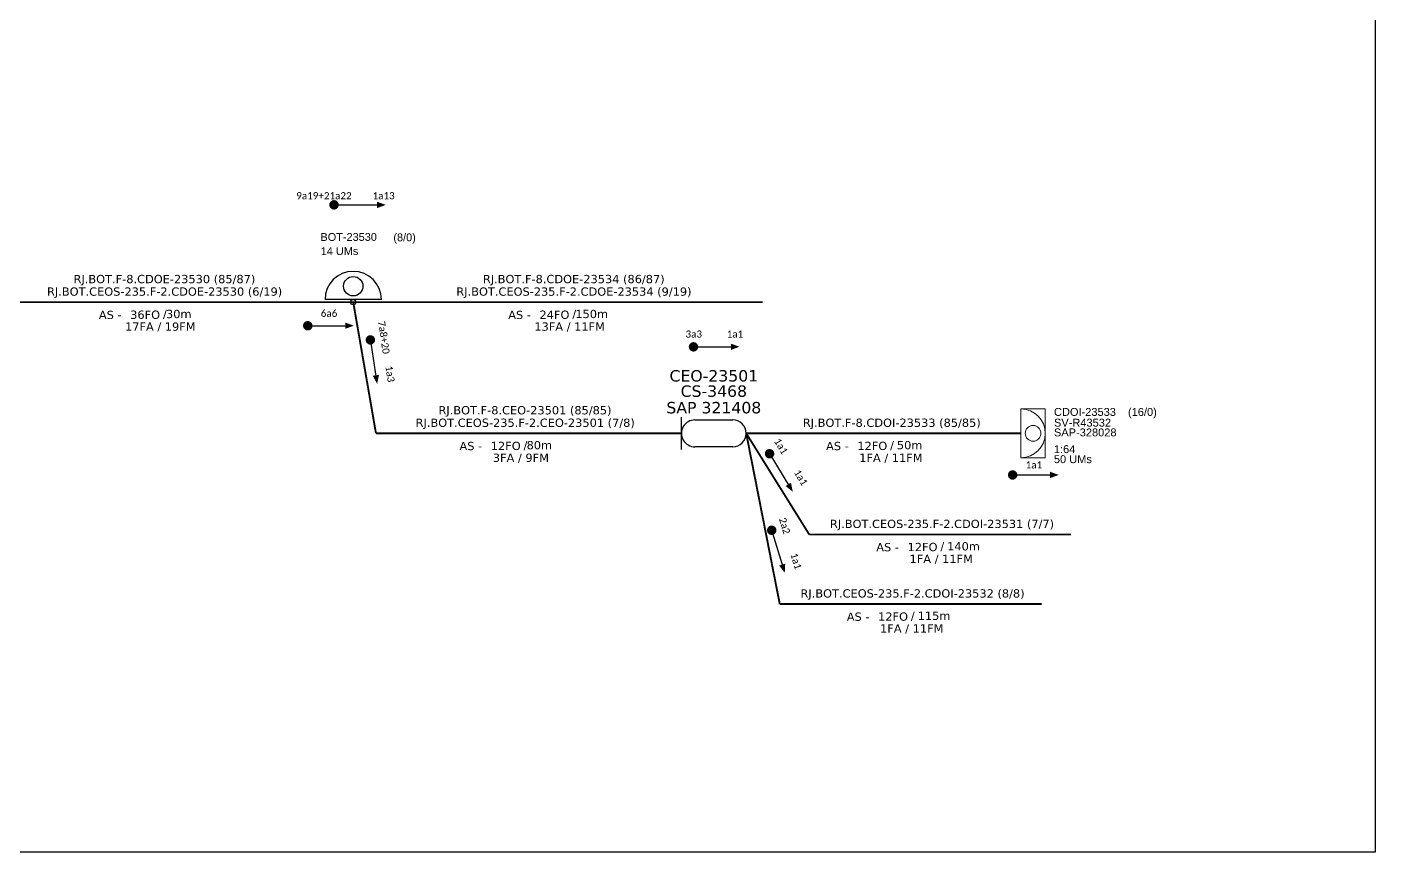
# Model space of a CAD drawing. Extents: x -4 to 837, y 1 to 595.
# Drawn here: x 496.7 to 837.2, y 1.3 to 209.7 of the extents above; entities that cross this region are included whole.
import ezdxf
from ezdxf.enums import TextEntityAlignment as Align

# ---------------------------------------------------------------- set-up
doc = ezdxf.new("R2010")
doc.units = 0
for name, color, linetype, lineweight in [("20.0-LEGENDA DOS CDO'S", 1, 'Continuous', 0), ('20.1-CDO_INTERIOR', 1, 'Continuous', 0), ('20.2-CDO_POSTE', 1, 'Continuous', 5), ('40.1-ETIQUETAS', 1, 'Continuous', 20)]:
    doc.layers.add(name, color=color, linetype=linetype, lineweight=lineweight)
for name, color, linetype in [('20.4-CEOS', 1, 'Continuous'), ('CABO OPTICO EXISTENTE', 5, 'Continuous'), ('CAP a instalar', 1, 'Continuous'), ('SETA', 7, 'Continuous')]:
    doc.layers.add(name, color=color, linetype=linetype)
doc.styles.add('ARIAL', font='arial.ttf')
doc.styles.add('siredit', font='verdana.ttf')
doc.linetypes.add('FENCELINE1', pattern='A,0.25,-0.1,[133,ltypeshp.shx,S=0.1,R=0,X=-0.1,Y=0],-0.1,1', length=1.45)

# ---------------------------------------------------------------- blocks, each defined once
blk = doc.blocks.new('ETIQUETA_RS5F')
at = {"layer": '40.1-ETIQUETAS', "color": 0, "style": 'siredit'}
blk.add_text('/', height=1.5, dxfattribs=at).set_placement((1.58, -1.95), align=Align.MIDDLE_RIGHT)
for tag, p in [('ETIQUETA_R_SECUNDARIA', (1.21, 2.1)), ('ETIQUETA_R_PRIMARIA', (1.21, 4.1)), ('F_ATIVAS/F_MORTAS', (1.14, -4.24))]:
    blk.add_attdef(tag, text='', height=1.5, dxfattribs=at).set_placement(p, align=Align.MIDDLE_CENTER)
for tag, p in [('TIPO_CABO', (-6.58, -2.12)), ('CAP_CABO', (0.4, -2.09))]:
    blk.add_attdef(tag, text='', height=1.5, dxfattribs=at).set_placement(p, align=Align.MIDDLE_RIGHT)
blk.add_attdef('METROS', text='', height=1.5, dxfattribs=at).set_placement((2.14, -1.95), align=Align.MIDDLE_LEFT)
for tag, p in [('FUSÃO_1', (0.85, -8.39)), ('FUSÃO_2', (0.85, -10.6)), ('FUSÃO_3', (0.85, -12.93)), ('FUSÃO_4', (0.85, -15.14)), ('FUSÃO_5', (0.85, -17.16))]:
    blk.add_attdef(tag, text='', height=1.5, dxfattribs=at).set_placement(p, align=Align.CENTER)
blk = doc.blocks.new('CDOE-TEXTO PADRÃO')
at = {"layer": "20.0-LEGENDA DOS CDO'S", "color": 0, "style": 'ARIAL'}
for tag, p in [('CDO_N', (0.49, 7.39)), ('CORDOALHA', (0.5, 4.33)), ('SAP', (0.51, 1.67)), ('SPLITER_1', (0.59, -0.91)), ('SPLITER_2', (0.6, -3.55)), ('(XX-XX_F)S', (0.54, -8.29)), ('(XX-XX_L)S', (0.55, -10.83)), ('UMS', (0.55, -13.15))]:
    blk.add_attdef(tag, p, '', height=1.7, rotation=0.118, dxfattribs=at)
blk.add_attdef('FIBRAS_UTILIZADAS', text='', height=1.7, rotation=0.118, dxfattribs=at).set_placement((19.77, 7.43), align=Align.CENTER)

msp = doc.modelspace()

# ---------------------------------------------------------------- linework, layer by layer
at = {"color": 7}
msp.add_line((586.21, 140.84), (572, 140.84), dxfattribs=at)
msp.add_lwpolyline([(-3.83, 595.26), (837.17, 595.26), (837.17, 1.26), (-3.83, 1.26)], close=True, dxfattribs=at)
at = {"const_width": 1.19}
for points in [[(573.66, 164.77, 1), (574.86, 164.77, 1)], [(664.45, 128.89, 1), (665.64, 128.89, 1)], [(683.95, 102.4, 1), (684.57, 101.38, 1)], [(745.05, 96.52, 1), (746.24, 96.52, 1)], [(684.63, 83.13, 1), (684.98, 81.99, 1)]]:
    msp.add_lwpolyline(points, format="xyb", close=True, dxfattribs=at)
at = {"color": 7, "const_width": 1.19}
for points in [[(567.03, 134.22, 1), (568.23, 134.22, 1)], [(583.36, 131.24, 1), (583.54, 130.06, 1)]]:
    msp.add_lwpolyline(points, format="xyb", close=True, dxfattribs=at)
at = {"color": 7}
for centre, radius in [((579.11, 144.21), 2.45), ((579.11, 140.18), 0.658)]:
    msp.add_circle(centre, radius, dxfattribs=at)
msp.add_arc((579.11, 140.84), 7.11, 0, 180, dxfattribs=at)
at = {"layer": '20.1-CDO_INTERIOR', "color": 1, "lineweight": 18}
msp.add_lwpolyline([(753.9, 100.87), (753.9, 113.22), (747.72, 113.22), (747.72, 100.87)], close=True, dxfattribs=at)
msp.add_circle((750.81, 107.04), 1.98, dxfattribs=at)
msp.add_arc((747.72, 107.04), 6.17, 270, 90, dxfattribs=at)
at = {"layer": 'CAP a instalar', "color": 5, "linetype": 'Continuous'}
for p, q in [((662, 102.94), (662, 111.14)), ((665.41, 110.44), (674.95, 110.45)), ((674.96, 103.64), (665.41, 103.64))]:
    msp.add_line(p, q, dxfattribs=at)
at = {"layer": 'CAP a instalar', "color": 7, "linetype": 'FENCELINE1', "ltscale": 6, "const_width": 0.478}
for points in [[(475.73, 140.18), (579.11, 140.18)], [(579.11, 140.18), (584.85, 107.04)], [(579.11, 140.18), (682.49, 140.18)], [(584.85, 107.04), (662, 107.04)]]:
    msp.add_lwpolyline(points, dxfattribs=at)
at = {"layer": 'CAP a instalar', "color": 8, "linetype": 'FENCELINE1', "ltscale": 6, "const_width": 0.478}
for points in [[(678.36, 107.04), (694.28, 81.49)], [(686.83, 63.92), (678.36, 107.04)], [(694.28, 81.49), (760.4, 81.49)], [(686.83, 63.92), (752.96, 63.92)]]:
    msp.add_lwpolyline(points, dxfattribs=at)
at = {"layer": 'CAP a instalar', "color": 1, "linetype": 'FENCELINE1', "ltscale": 6, "const_width": 0.478}
msp.add_lwpolyline([(678.36, 107.04), (747.72, 107.04)], dxfattribs=at)
at = {"layer": 'CAP a instalar', "color": 5, "linetype": 'Continuous'}
for centre, start_param, end_param in [((665.41, 107.04), 6.283185, 9.424778), ((674.95, 107.04), 3.141593, 6.283185)]:
    msp.add_ellipse(centre, major_axis=(0, 3.4), ratio=1, start_param=start_param, end_param=end_param, dxfattribs=at)
at = {"layer": 'SETA'}
for points in [[(574.85, 164.73), (585.13, 164.73)], [(665.05, 128.89), (675.3, 128.89)], [(684.06, 102.22), (689.39, 93.45)], [(745.64, 96.52), (755.92, 96.52)], [(684.7, 82.93), (687.68, 73.1)]]:
    msp.add_lwpolyline(points, dxfattribs=at)
at = {"layer": 'SETA', "color": 7}
for points in [[(567.63, 134.22), (577.9, 134.22)], [(583.4, 131.03), (584.93, 120.88)]]:
    msp.add_lwpolyline(points, dxfattribs=at)
at = {"layer": 'SETA'}
for points in [[(585.13, 165.55), (587.32, 164.75), (585.13, 163.96)], [(674.48, 129.71), (676.67, 128.91), (674.48, 128.11)], [(585.61, 121.81), (585.15, 119.53), (584.04, 121.58)], [(755.09, 97.33), (757.28, 96.54), (755.09, 95.74)], [(689.66, 94.57), (690.11, 92.29), (688.3, 93.74)], [(688.21, 74.12), (688.09, 71.8), (686.69, 73.66)]]:
    msp.add_solid(points, dxfattribs=at)
at = {"layer": 'SETA', "color": 7}
msp.add_solid([(577.08, 135.03), (579.27, 134.24), (577.08, 133.44)], dxfattribs=at)

# ---------------------------------------------------------------- block references
at = {"layer": '20.2-CDO_POSTE', "color": 7}
ref = msp.add_blockref('CDOE-TEXTO PADRÃO', (579.3, 142.43), dxfattribs=dict(at, xscale=1.161466045913993, yscale=1.161466045913993, zscale=1.161466045913993))
ref.add_attrib('CDO_N', 'BOT-23530', (570.83, 155.65), dxfattribs={"layer": "20.0-LEGENDA DOS CDO'S", "color": 0, "height": 1.974, "rotation": 0.118, "style": 'ARIAL'})
ref.add_attrib('CORDOALHA', '14 UMs', (570.9, 152.09), dxfattribs={"layer": "20.0-LEGENDA DOS CDO'S", "color": 0, "height": 1.974, "rotation": 0.118, "style": 'ARIAL'})
ref.add_attrib('FIBRAS_UTILIZADAS', '       (8/0)', dxfattribs={"layer": "20.0-LEGENDA DOS CDO'S", "color": 0, "height": 1.9743, "rotation": 0.118, "style": 'ARIAL'}).set_placement((589.4, 155.56), align=Align.CENTER)
at = {"layer": 'CAP a instalar', "color": 7, "linetype": 'FENCELINE1', "ltscale": 7}
ref = msp.add_blockref('ETIQUETA_RS5F', (529.82, 139.92), dxfattribs=dict(at, xscale=1.393759233070213, yscale=1.393759233070213, zscale=1.393759233070213))
ref.add_attrib('ETIQUETA_R_PRIMARIA', 'RJ.BOT.F-8.CDOE-23530 (85/87)', dxfattribs={"layer": '40.1-ETIQUETAS', "color": 0, "height": 2.0906, "style": 'siredit'}).set_placement((531.42, 146.02), align=Align.MIDDLE_CENTER)
ref.add_attrib('ETIQUETA_R_SECUNDARIA', 'RJ.BOT.CEOS-235.F-2.CDOE-23530 (6/19)', dxfattribs={"layer": '40.1-ETIQUETAS', "color": 0, "height": 2.0906, "style": 'siredit'}).set_placement((531.47, 142.86), align=Align.MIDDLE_CENTER)
ref.add_attrib('TIPO_CABO', 'AS -', dxfattribs={"layer": '40.1-ETIQUETAS', "color": 0, "height": 2.091, "style": 'siredit'}).set_placement((520.6, 136.97), align=Align.MIDDLE_RIGHT)
ref.add_attrib('CAP_CABO', '36FO', dxfattribs={"layer": '40.1-ETIQUETAS', "color": 0, "height": 2.091, "style": 'siredit'}).set_placement((530.33, 137.01), align=Align.MIDDLE_RIGHT)
ref.add_attrib('METROS', '30m', dxfattribs={"layer": '40.1-ETIQUETAS', "color": 0, "height": 2.091, "style": 'siredit'}).set_placement((531.82, 137.2), align=Align.MIDDLE_LEFT)
ref.add_attrib('F_ATIVAS/F_MORTAS', '17FA / 19FM', dxfattribs={"layer": '40.1-ETIQUETAS', "color": 0, "height": 2.0906, "style": 'siredit'}).set_placement((530.38, 134.01), align=Align.MIDDLE_CENTER)
ref = msp.add_blockref('ETIQUETA_RS5F', (633.2, 139.92), dxfattribs=dict(at, xscale=1.393759233070213, yscale=1.393759233070213, zscale=1.393759233070213))
ref.add_attrib('ETIQUETA_R_PRIMARIA', 'RJ.BOT.F-8.CDOE-23534 (86/87)', dxfattribs={"layer": '40.1-ETIQUETAS', "color": 0, "height": 2.0906, "style": 'siredit'}).set_placement((634.8, 146.02), align=Align.MIDDLE_CENTER)
ref.add_attrib('ETIQUETA_R_SECUNDARIA', 'RJ.BOT.CEOS-235.F-2.CDOE-23534 (9/19)', dxfattribs={"layer": '40.1-ETIQUETAS', "color": 0, "height": 2.0906, "style": 'siredit'}).set_placement((634.85, 142.86), align=Align.MIDDLE_CENTER)
ref.add_attrib('TIPO_CABO', 'AS -', dxfattribs={"layer": '40.1-ETIQUETAS', "color": 0, "height": 2.091, "style": 'siredit'}).set_placement((623.98, 136.97), align=Align.MIDDLE_RIGHT)
ref.add_attrib('CAP_CABO', '24FO', dxfattribs={"layer": '40.1-ETIQUETAS', "color": 0, "height": 2.091, "style": 'siredit'}).set_placement((633.71, 137.01), align=Align.MIDDLE_RIGHT)
ref.add_attrib('METROS', '150m', dxfattribs={"layer": '40.1-ETIQUETAS', "color": 0, "height": 2.091, "style": 'siredit'}).set_placement((635.2, 137.2), align=Align.MIDDLE_LEFT)
ref.add_attrib('F_ATIVAS/F_MORTAS', '13FA / 11FM', dxfattribs={"layer": '40.1-ETIQUETAS', "color": 0, "height": 2.0906, "style": 'siredit'}).set_placement((633.76, 134.01), align=Align.MIDDLE_CENTER)
ref = msp.add_blockref('ETIQUETA_RS5F', (620.89, 106.79), dxfattribs=dict(at, xscale=1.393759233070213, yscale=1.393759233070213, zscale=1.393759233070213))
ref.add_attrib('ETIQUETA_R_PRIMARIA', 'RJ.BOT.F-8.CEO-23501 (85/85)', dxfattribs={"layer": '40.1-ETIQUETAS', "color": 0, "height": 2.0906, "style": 'siredit'}).set_placement((622.49, 112.88), align=Align.MIDDLE_CENTER)
ref.add_attrib('ETIQUETA_R_SECUNDARIA', 'RJ.BOT.CEOS-235.F-2.CEO-23501 (7/8)', dxfattribs={"layer": '40.1-ETIQUETAS', "color": 0, "height": 2.0906, "style": 'siredit'}).set_placement((622.54, 109.72), align=Align.MIDDLE_CENTER)
ref.add_attrib('TIPO_CABO', 'AS -', dxfattribs={"layer": '40.1-ETIQUETAS', "color": 0, "height": 2.091, "style": 'siredit'}).set_placement((611.67, 103.84), align=Align.MIDDLE_RIGHT)
ref.add_attrib('CAP_CABO', '12FO', dxfattribs={"layer": '40.1-ETIQUETAS', "color": 0, "height": 2.091, "style": 'siredit'}).set_placement((621.4, 103.87), align=Align.MIDDLE_RIGHT)
ref.add_attrib('METROS', '80m', dxfattribs={"layer": '40.1-ETIQUETAS', "color": 0, "height": 2.091, "style": 'siredit'}).set_placement((622.89, 104.06), align=Align.MIDDLE_LEFT)
ref.add_attrib('F_ATIVAS/F_MORTAS', '3FA / 9FM', dxfattribs={"layer": '40.1-ETIQUETAS', "color": 0, "height": 2.091, "style": 'siredit'}).set_placement((621.45, 100.87), align=Align.MIDDLE_CENTER)
at = {"layer": 'CAP a instalar', "color": 1, "linetype": 'FENCELINE1', "ltscale": 7}
ref = msp.add_blockref('ETIQUETA_RS5F', (713.47, 106.79), dxfattribs=dict(at, xscale=1.393759233069126, yscale=1.393759233069126, zscale=1.393759233069126))
ref.add_attrib('ETIQUETA_R_SECUNDARIA', 'RJ.BOT.F-8.CDOI-23533 (85/85)', dxfattribs={"layer": 'CABO OPTICO EXISTENTE', "color": 0, "height": 2.0906, "style": 'siredit'}).set_placement((715.12, 109.72), align=Align.MIDDLE_CENTER)
ref.add_attrib('TIPO_CABO', 'AS -', dxfattribs={"layer": '40.1-ETIQUETAS', "color": 0, "height": 2.091, "style": 'siredit'}).set_placement((704.25, 103.84), align=Align.MIDDLE_RIGHT)
ref.add_attrib('CAP_CABO', '12FO', dxfattribs={"layer": '40.1-ETIQUETAS', "color": 0, "height": 2.091, "style": 'siredit'}).set_placement((713.98, 103.87), align=Align.MIDDLE_RIGHT)
ref.add_attrib('METROS', '50m', dxfattribs={"layer": '40.1-ETIQUETAS', "color": 0, "height": 2.091, "style": 'siredit'}).set_placement((716.41, 104.06), align=Align.MIDDLE_LEFT)
ref.add_attrib('F_ATIVAS/F_MORTAS', '1FA / 11FM', dxfattribs={"layer": '40.1-ETIQUETAS', "color": 0, "height": 2.091, "style": 'siredit'}).set_placement((714.9, 100.87), align=Align.MIDDLE_CENTER)
at = {"layer": 'CAP a instalar', "color": 8, "linetype": 'FENCELINE1', "ltscale": 7}
ref = msp.add_blockref('ETIQUETA_RS5F', (726.16, 81.24), dxfattribs=dict(at, xscale=1.393759233069126, yscale=1.393759233069126, zscale=1.393759233069126))
ref.add_attrib('ETIQUETA_R_SECUNDARIA', 'RJ.BOT.CEOS-235.F-2.CDOI-23531 (7/7)', dxfattribs={"layer": 'CABO OPTICO EXISTENTE', "color": 0, "height": 2.0906, "style": 'siredit'}).set_placement((727.8, 84.17), align=Align.MIDDLE_CENTER)
ref.add_attrib('TIPO_CABO', 'AS -', dxfattribs={"layer": '40.1-ETIQUETAS', "color": 0, "height": 2.091, "style": 'siredit'}).set_placement((716.93, 78.29), align=Align.MIDDLE_RIGHT)
ref.add_attrib('CAP_CABO', '12FO', dxfattribs={"layer": '40.1-ETIQUETAS', "color": 0, "height": 2.091, "style": 'siredit'}).set_placement((726.67, 78.32), align=Align.MIDDLE_RIGHT)
ref.add_attrib('METROS', '140m', dxfattribs={"layer": '40.1-ETIQUETAS', "color": 0, "height": 2.091, "style": 'siredit'}).set_placement((729.1, 78.51), align=Align.MIDDLE_LEFT)
ref.add_attrib('F_ATIVAS/F_MORTAS', '1FA / 11FM', dxfattribs={"layer": '40.1-ETIQUETAS', "color": 0, "height": 2.091, "style": 'siredit'}).set_placement((727.61, 75.32), align=Align.MIDDLE_CENTER)
ref = msp.add_blockref('ETIQUETA_RS5F', (718.71, 63.67), dxfattribs=dict(at, xscale=1.393759233069126, yscale=1.393759233069126, zscale=1.393759233069126))
ref.add_attrib('ETIQUETA_R_SECUNDARIA', 'RJ.BOT.CEOS-235.F-2.CDOI-23532 (8/8)', dxfattribs={"layer": 'CABO OPTICO EXISTENTE', "color": 0, "height": 2.0906, "style": 'siredit'}).set_placement((720.36, 66.6), align=Align.MIDDLE_CENTER)
ref.add_attrib('TIPO_CABO', 'AS -', dxfattribs={"layer": '40.1-ETIQUETAS', "color": 0, "height": 2.091, "style": 'siredit'}).set_placement((709.49, 60.72), align=Align.MIDDLE_RIGHT)
ref.add_attrib('CAP_CABO', '12FO', dxfattribs={"layer": '40.1-ETIQUETAS', "color": 0, "height": 2.091, "style": 'siredit'}).set_placement((719.22, 60.75), align=Align.MIDDLE_RIGHT)
ref.add_attrib('METROS', '115m', dxfattribs={"layer": '40.1-ETIQUETAS', "color": 0, "height": 2.091, "style": 'siredit'}).set_placement((721.66, 60.95), align=Align.MIDDLE_LEFT)
ref.add_attrib('F_ATIVAS/F_MORTAS', '1FA / 11FM', dxfattribs={"layer": '40.1-ETIQUETAS', "color": 0, "height": 2.091, "style": 'siredit'}).set_placement((720.16, 57.75), align=Align.MIDDLE_CENTER)

# ---------------------------------------------------------------- texts
at = {"attachment_point": 5}
for s, insert, char_height, width in [('\\C7;\\fCalibri|b0|i0|c0|p34;9a19+21a22', (571.71, 167.06), 1.7924, 30.3018), ('\\C7;\\fCalibri|b0|i0|c0|p34;1a13', (586.78, 167.06), 1.7924, 30.3018), ('\\C7;\\fCalibri|b0|i0|c0|p34;3a3', (665.11, 132.12), 1.7897, 30.257), ('\\C7;\\fCalibri|b0|i0|c0|p34;1a1', (675.52, 132.12), 1.7897, 30.257), ('\\C7;\\fCalibri|b0|i0|c0|p34;1a1', (751.02, 99.06), 1.7924, 30.3018)]:
    msp.add_mtext(s, dxfattribs=dict(at, insert=insert, char_height=char_height, width=width))
at = {"color": 7, "insert": (573, 137.36), "char_height": 1.7924, "width": 30.3018, "attachment_point": 5}
msp.add_mtext('\\C7;\\fCalibri|b0|i0|c0|p34;6a6', dxfattribs=at)
at = {"color": 7, "insert": (586.84, 131.28), "char_height": 1.7924, "width": 30.3018, "attachment_point": 5, "rotation": 278.6071}
msp.add_mtext('\\C7;\\fCalibri|b0|i0|c0|p34;7a8+20', dxfattribs=at)
at = {"char_height": 1.7924, "width": 30.3018, "attachment_point": 5}
for s, insert, rotation in [('\\C7;\\fCalibri|b0|i0|c0|p34;1a3', (588.41, 122.04), 278.6071), ('\\C7;\\fCalibri|b0|i0|c0|p34;1a1', (687.14, 103.78), 301.2901), ('\\C7;\\fCalibri|b0|i0|c0|p34;1a1', (692.15, 95.86), 301.2901), ('\\C7;\\fCalibri|b0|i0|c0|p34;2a2', (688.07, 83.67), 286.873), ('\\C7;\\fCalibri|b0|i0|c0|p34;1a1', (690.95, 74.75), 286.873)]:
    msp.add_mtext(s, dxfattribs=dict(at, insert=insert, rotation=rotation))
at = {"layer": "20.0-LEGENDA DOS CDO'S", "color": 1, "style": 'ARIAL'}
for s, p in [('CDOI-23533', (756.08, 111.46)), ('SV-R43532', (756.08, 108.74)), ('SAP-328028', (756.07, 106.28)), ('1:64', (756.06, 102.05)), ('50 UMs', (756.06, 99.52))]:
    msp.add_text(s, height=1.996, rotation=359.9724, dxfattribs=at).set_placement(p)
msp.add_text('        (16/0)', height=1.9965, rotation=359.9724, dxfattribs=at).set_placement((775.32, 111.45), align=Align.CENTER)
at = {"layer": '20.4-CEOS', "color": 5, "style": 'siredit'}
for s, p in [('CEO-23501', (670.18, 123.02)), ('CS-3468', (670.18, 119.15)), ('SAP 321408', (670.18, 114.97))]:
    msp.add_text(s, height=2.884, rotation=0.0129, dxfattribs=at).set_placement(p, align=Align.TOP_CENTER)

doc.saveas('drawing.dxf')
